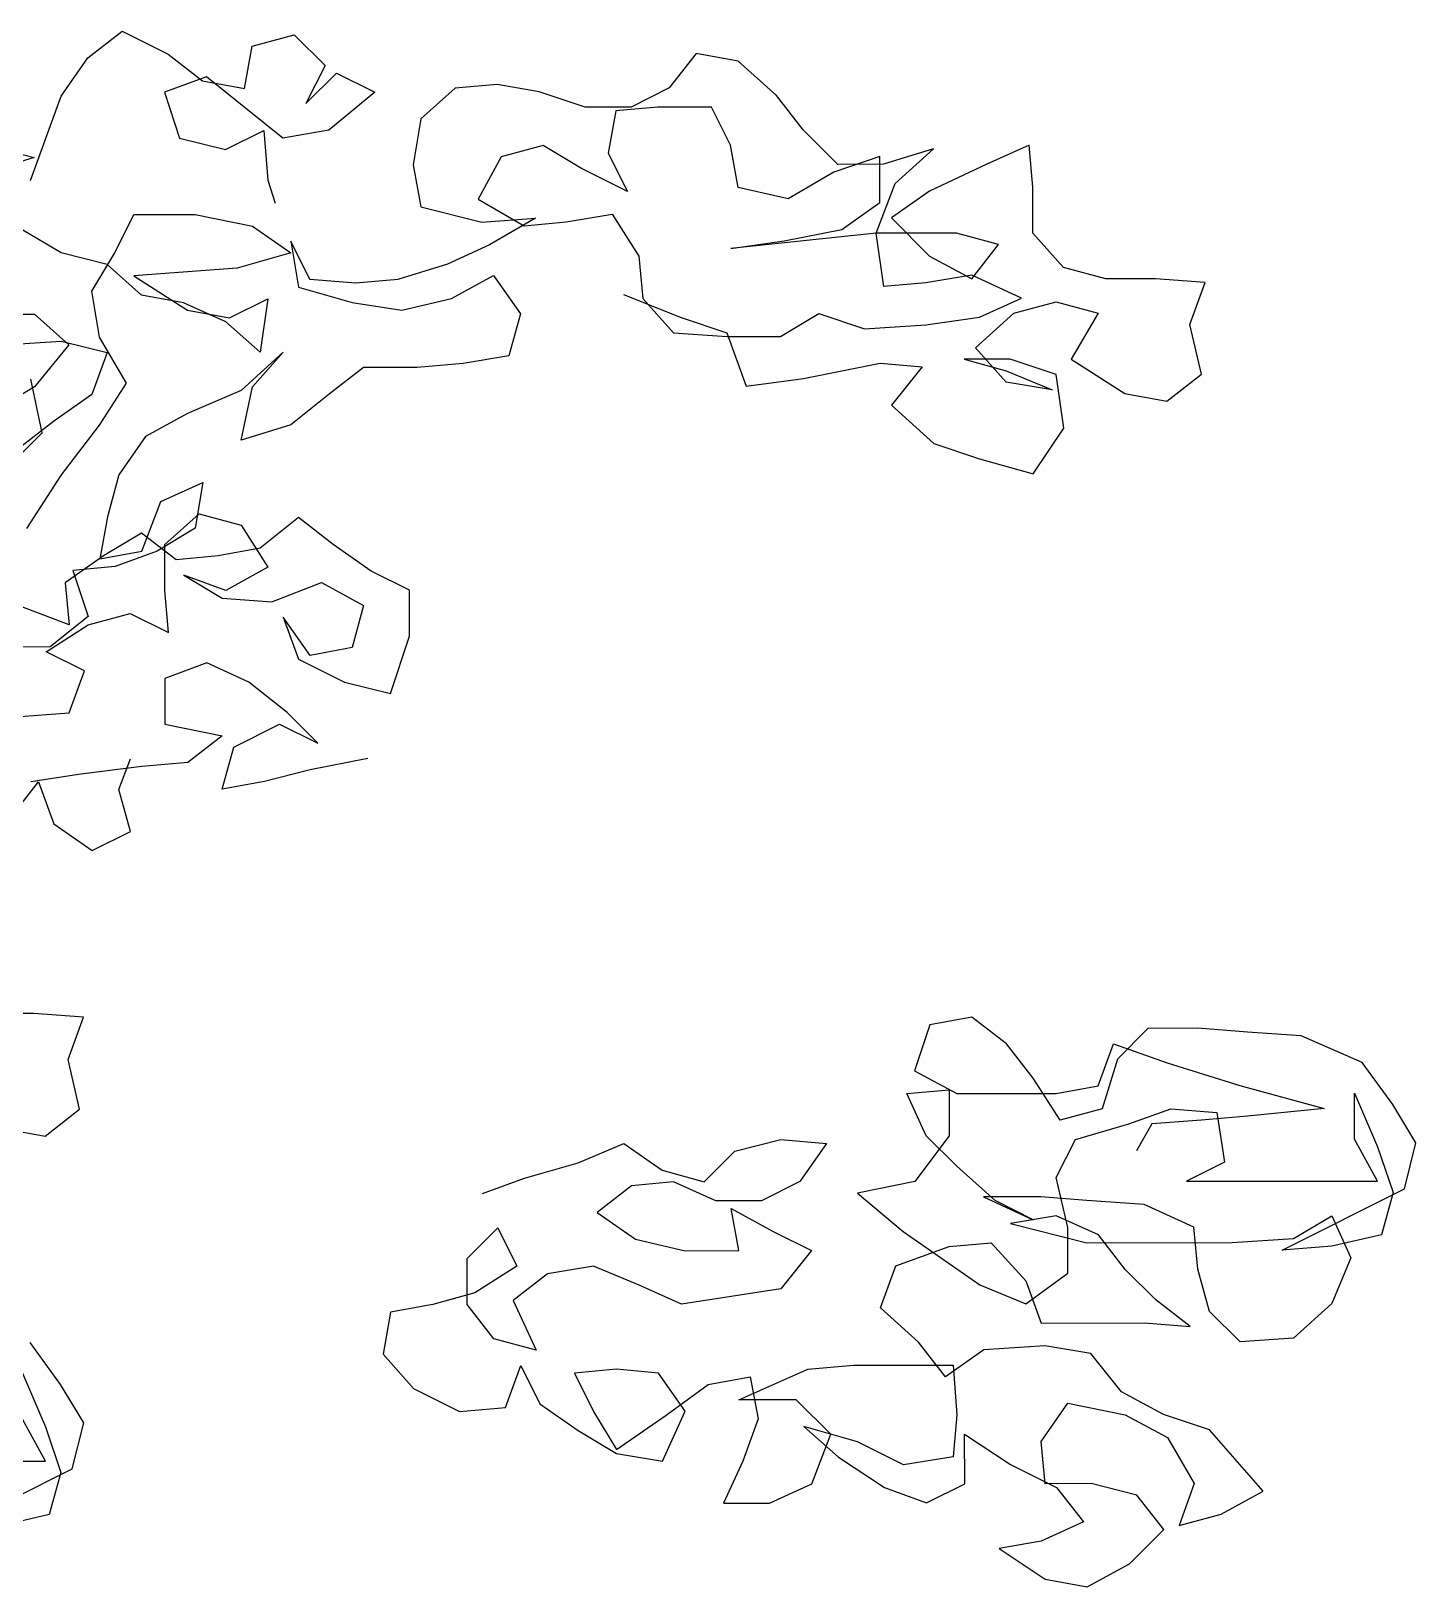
# Model space of a CAD drawing. Header units: metres. Extents: x -0.9 to 19.5, y 0 to 10.1.
# Drawn here: x 3.285 to 4.444, y 7.195 to 8.497 of the extents above; entities that cross this region are included whole.
import ezdxf

# ---------------------------------------------------------------- set-up
doc = ezdxf.new("R2010")
doc.units = ezdxf.units.M
doc.layers.add('ceco.net 89', color=7, linetype='Continuous')

msp = doc.modelspace()

# ---------------------------------------------------------------- linework, layer by layer
at = {"layer": 'ceco.net 89'}
for points in [[(3.284, 8.3724), (3.3096, 8.4429), (3.332, 8.4749), (3.3608, 8.4974), (3.3992, 8.4782), (3.4281, 8.4558), (3.4633, 8.4494), (3.4697, 8.4847), (3.5049, 8.4943), (3.5306, 8.4687), (3.5146, 8.4367), (3.5402, 8.4623), (3.5722, 8.4463), (3.5338, 8.4143), (3.4954, 8.4078), (3.4313, 8.459), (3.3961, 8.4462), (3.4089, 8.4077), (3.4474, 8.3982), (3.4794, 8.4142), (3.4826, 8.3726), (3.489, 8.3534)], [(3.7805, 8.2768), (3.8286, 8.2576), (3.867, 8.2448), (3.8831, 8.2), (3.9311, 8.2065), (3.9952, 8.2193), (4.0304, 8.2162), (4.0048, 8.1841), (4.0401, 8.1521), (4.0785, 8.1393), (4.1234, 8.1266), (4.149, 8.165), (4.1425, 8.2098), (4.1041, 8.2226), (4.0656, 8.2226), (4.1009, 8.213), (4.1393, 8.197), (4.1009, 8.2034), (4.0752, 8.2322), (4.1072, 8.2611), (4.1425, 8.2707), (4.1777, 8.2611), (4.1553, 8.2227), (4.2002, 8.1939), (4.2354, 8.1875), (4.2642, 8.21), (4.2546, 8.2516), (4.2674, 8.2868), (4.2257, 8.29), (4.1841, 8.29), (4.1488, 8.2995), (4.1232, 8.3283), (4.1232, 8.3668), (4.1199, 8.402), (4.0847, 8.3859), (4.0367, 8.3635), (4.0047, 8.341), (4.0367, 8.309), (4.072, 8.2899), (4.0944, 8.3187), (4.0591, 8.3283), (3.9919, 8.3282), (3.8702, 8.3153), (3.915, 8.3217), (3.9631, 8.3314), (3.9951, 8.3538), (3.995, 8.3923), (3.9566, 8.3794), (3.9182, 8.357), (3.8765, 8.3665), (3.8701, 8.4018), (3.8541, 8.4338), (3.8092, 8.4337), (3.774, 8.4305), (3.7676, 8.3953), (3.7837, 8.3632), (3.7452, 8.3824), (3.7132, 8.4016), (3.678, 8.392), (3.6588, 8.3567), (3.6972, 8.3343), (3.7325, 8.3376), (3.7709, 8.344), (3.7933, 8.3088), (3.7966, 8.2736), (3.8222, 8.2448), (3.8671, 8.2416), (3.9119, 8.2417), (3.9439, 8.2609), (3.9823, 8.2481), (4.0336, 8.2514), (4.0784, 8.2578), (4.1136, 8.2739), (4.072, 8.2931), (4.0336, 8.2866), (3.9983, 8.2834), (3.9919, 8.3282), (4.0079, 8.3699), (4.0399, 8.3987), (3.9982, 8.3859), (3.9598, 8.3858), (3.9309, 8.4146), (3.9085, 8.4434), (3.8764, 8.4722), (3.8412, 8.4786), (3.8188, 8.4498), (3.7868, 8.4337), (3.7484, 8.4337), (3.7099, 8.4465), (3.6747, 8.4528), (3.6395, 8.4496), (3.6107, 8.4239), (3.6043, 8.3855), (3.6107, 8.3503), (3.662, 8.3375), (3.7068, 8.3408), (3.6684, 8.3183), (3.6332, 8.3023), (3.5916, 8.2894), (3.5563, 8.2862), (3.5179, 8.2893), (3.5019, 8.3214), (3.5083, 8.2829), (3.5532, 8.2702), (3.5948, 8.2638), (3.6364, 8.2734), (3.6716, 8.2927), (3.6941, 8.2607), (3.6845, 8.2254), (3.6461, 8.219), (3.6077, 8.2158), (3.5628, 8.2157), (3.534, 8.1933), (3.502, 8.1676), (3.4604, 8.1548), (3.47, 8.1996), (3.4955, 8.2285), (3.4603, 8.1964), (3.4155, 8.1772), (3.3803, 8.1579), (3.3579, 8.1259), (3.3484, 8.0906), (3.342, 8.0554), (3.3772, 8.0618), (3.3932, 8.1035), (3.4284, 8.1195), (3.422, 8.0811), (3.39, 8.0618), (3.3548, 8.049), (3.3196, 8.0458), (3.3324, 8.0073), (3.3004, 7.9817), (3.2588, 7.9816)], [(3.2488, 8.4012), (3.2872, 8.3916), (3.2456, 8.3788)], [(3.2811, 8.081), (3.3099, 8.1258), (3.3419, 8.1675), (3.3643, 8.2027), (3.3418, 8.2411), (3.3354, 8.2796), (3.3546, 8.3116), (3.3705, 8.3437), (3.4218, 8.3437), (3.4698, 8.3341), (3.5019, 8.3117), (3.4571, 8.2989), (3.4154, 8.2957), (3.3706, 8.2924), (3.4154, 8.2636), (3.4507, 8.2573), (3.4827, 8.2733), (3.4763, 8.2285), (3.4475, 8.254), (3.4122, 8.27), (3.377, 8.2764), (3.3482, 8.302), (3.3097, 8.3116), (3.2777, 8.3308)], [(3.2457, 8.2603), (3.2873, 8.2603), (3.3162, 8.2347), (3.2874, 8.1995), (3.2394, 8.1706)], [(3.2617, 8.2347), (3.3098, 8.2379), (3.3482, 8.2283), (3.3354, 8.1931), (3.3034, 8.1706), (3.2746, 8.1482)], [(3.2682, 8.1354), (3.2938, 8.161), (3.2842, 8.2059)], [(3.2716, 7.9233), (3.3164, 7.9265), (3.3292, 7.9618), (3.2972, 7.9777), (3.3324, 8.0002), (3.3676, 8.0098), (3.3996, 7.9938), (3.3964, 8.0291), (3.3964, 8.0675), (3.4252, 8.0932), (3.4604, 8.0836), (3.4828, 8.0484), (3.4476, 8.0291), (3.4124, 8.0419), (3.4444, 8.0227), (3.4861, 8.0195), (3.5277, 8.0356), (3.5629, 8.0164), (3.5534, 7.9812), (3.5181, 7.9747), (3.4957, 8.0067), (3.5085, 7.9715), (3.547, 7.9523), (3.5854, 7.9428), (3.6014, 7.9908), (3.6014, 8.0293), (3.5693, 8.0452), (3.5373, 8.0676), (3.5084, 8.09), (3.4764, 8.0644), (3.4412, 8.0579), (3.406, 8.0547), (3.3771, 8.0771), (3.3451, 8.0579), (3.3131, 8.0354), (3.3163, 8.0002), (3.2747, 8.0162)], [(3.5663, 7.8883), (3.5182, 7.8787), (3.4798, 7.869), (3.4446, 7.8626), (3.4542, 7.8978), (3.4926, 7.9171), (3.5246, 7.9011), (3.499, 7.9267), (3.4669, 7.9523), (3.4317, 7.9683), (3.3965, 7.9554), (3.3965, 7.917), (3.4445, 7.9074), (3.4157, 7.885), (3.3773, 7.8817), (3.3261, 7.8753), (3.2844, 7.8688)], [(3.2685, 7.84), (3.2908, 7.8688), (3.3037, 7.8336), (3.3357, 7.8112), (3.3677, 7.8273), (3.3581, 7.8625), (3.3677, 7.8881)], [(3.2611, 7.5786), (3.2963, 7.5722), (3.3251, 7.5947), (3.3155, 7.6363), (3.3283, 7.6716), (3.2866, 7.6747), (3.245, 7.6747)], [(3.6623, 7.5241), (3.6975, 7.537), (3.7424, 7.5498), (3.7808, 7.5659), (3.8128, 7.5435), (3.8481, 7.5339), (3.8737, 7.5595), (3.9121, 7.5692), (3.9505, 7.566), (3.9281, 7.534), (3.8961, 7.5179), (3.8577, 7.5179), (3.8224, 7.5339), (3.7872, 7.5306), (3.7584, 7.5082), (3.7905, 7.4858), (3.8321, 7.4762), (3.8769, 7.4763), (3.8705, 7.5115), (3.9058, 7.4923), (3.9378, 7.4763), (3.9122, 7.4443), (3.8289, 7.4314), (3.7937, 7.4474), (3.7553, 7.4633), (3.7168, 7.4569), (3.688, 7.4345), (3.7073, 7.3928), (3.672, 7.4024), (3.6496, 7.4312), (3.6496, 7.4697), (3.6752, 7.4953), (3.6912, 7.4633), (3.656, 7.4408), (3.6208, 7.4312), (3.5855, 7.4248), (3.5792, 7.3895), (3.6048, 7.3607), (3.6433, 7.3415), (3.6817, 7.3448), (3.6945, 7.38), (3.7105, 7.348), (3.7426, 7.3256), (3.7746, 7.3064), (3.8131, 7.3001), (3.8322, 7.3417), (3.8098, 7.3737), (3.7745, 7.3769), (3.7393, 7.3737), (3.7554, 7.3416), (3.7746, 7.3096), (3.8162, 7.3385), (3.8514, 7.3641), (3.8866, 7.3706), (3.8931, 7.3354), (3.8803, 7.3001), (3.8643, 7.2649), (3.9028, 7.2649), (3.938, 7.281), (3.9539, 7.3226), (3.9251, 7.3514), (3.8771, 7.3514), (3.9347, 7.377), (3.9731, 7.3803), (4.0564, 7.3803), (4.0596, 7.3387), (4.0565, 7.3035), (4.0148, 7.297), (3.9764, 7.3162), (3.9315, 7.329), (3.9604, 7.3034), (3.9988, 7.2778), (4.0341, 7.265), (4.0661, 7.2811), (4.066, 7.3227), (4.1045, 7.2971), (4.143, 7.2779), (4.1654, 7.2491), (4.1302, 7.2331), (4.095, 7.2267), (4.1334, 7.2011), (4.1686, 7.1947), (4.2039, 7.2139), (4.2327, 7.2428), (4.2102, 7.2716), (4.1718, 7.2812), (4.1333, 7.2811), (4.1301, 7.3164), (4.1525, 7.3484), (4.2005, 7.3388), (4.2358, 7.3197), (4.2582, 7.2813), (4.2455, 7.246), (4.2807, 7.2556), (4.3159, 7.2749), (4.271, 7.3261), (4.2326, 7.3389), (4.1973, 7.3581), (4.1717, 7.3901), (4.1332, 7.3964), (4.082, 7.3932), (4.05, 7.3707), (4.0275, 7.3995), (3.9955, 7.4283), (4.0083, 7.4636), (4.0531, 7.4796), (4.0883, 7.4829), (4.1172, 7.4509), (4.13, 7.4156), (4.2165, 7.4157), (4.2549, 7.4126), (4.2261, 7.435), (4.2004, 7.4605), (4.178, 7.4894), (4.1427, 7.5053), (4.1043, 7.4989), (4.1684, 7.4829), (4.2901, 7.4831), (4.3413, 7.4863), (4.3733, 7.5055), (4.3894, 7.4703), (4.3734, 7.4319), (4.3414, 7.403), (4.2966, 7.3998), (4.2709, 7.4254), (4.2613, 7.4606), (4.258, 7.4958), (4.2164, 7.515), (4.1684, 7.5182), (4.1299, 7.5213), (4.0819, 7.5213), (4.1235, 7.5021), (4.0915, 7.5181), (4.0594, 7.5469), (4.0338, 7.5725), (4.0177, 7.6077), (4.053, 7.6109), (4.053, 7.5725), (4.0242, 7.5341), (3.9762, 7.5244), (4.0146, 7.4924), (4.0787, 7.4476), (4.1172, 7.4316), (4.1524, 7.4573), (4.1524, 7.4957), (4.1427, 7.5374), (4.1587, 7.5694), (4.2035, 7.5823), (4.2387, 7.5951), (4.2772, 7.5919), (4.2836, 7.5503), (4.2516, 7.5343), (4.4117, 7.5344), (4.3925, 7.5696), (4.3925, 7.608), (4.4117, 7.5632), (4.4246, 7.5248), (4.415, 7.4896), (4.3734, 7.4799), (4.3317, 7.4767), (4.4342, 7.528), (4.4437, 7.5665), (4.4245, 7.5985), (4.3988, 7.6337), (4.3476, 7.656), (4.3027, 7.6592), (4.2611, 7.6624), (4.2195, 7.6623), (4.1939, 7.6367), (4.1811, 7.595), (4.1459, 7.5854), (4.1234, 7.6206), (4.101, 7.6494), (4.0721, 7.6718), (4.0369, 7.6654), (4.0241, 7.6269), (4.0594, 7.6077), (4.1426, 7.6078), (4.1779, 7.6143), (4.1907, 7.6495), (4.2355, 7.6335), (4.2964, 7.6144), (4.3669, 7.5952), (4.3028, 7.5888), (4.2644, 7.5855), (4.2227, 7.5823), (4.2099, 7.5598)], [(3.2165, 7.2423), (3.319, 7.2936), (3.3286, 7.3321), (3.3093, 7.3641), (3.2837, 7.3993)], [(3.2773, 7.3737), (3.2965, 7.3288), (3.3094, 7.2904), (3.2998, 7.2552), (3.2582, 7.2455)], [(3.1364, 7.2999), (3.2966, 7.3), (3.2773, 7.3352)]]:
    msp.add_lwpolyline(points, dxfattribs=at)

doc.saveas('drawing.dxf')
